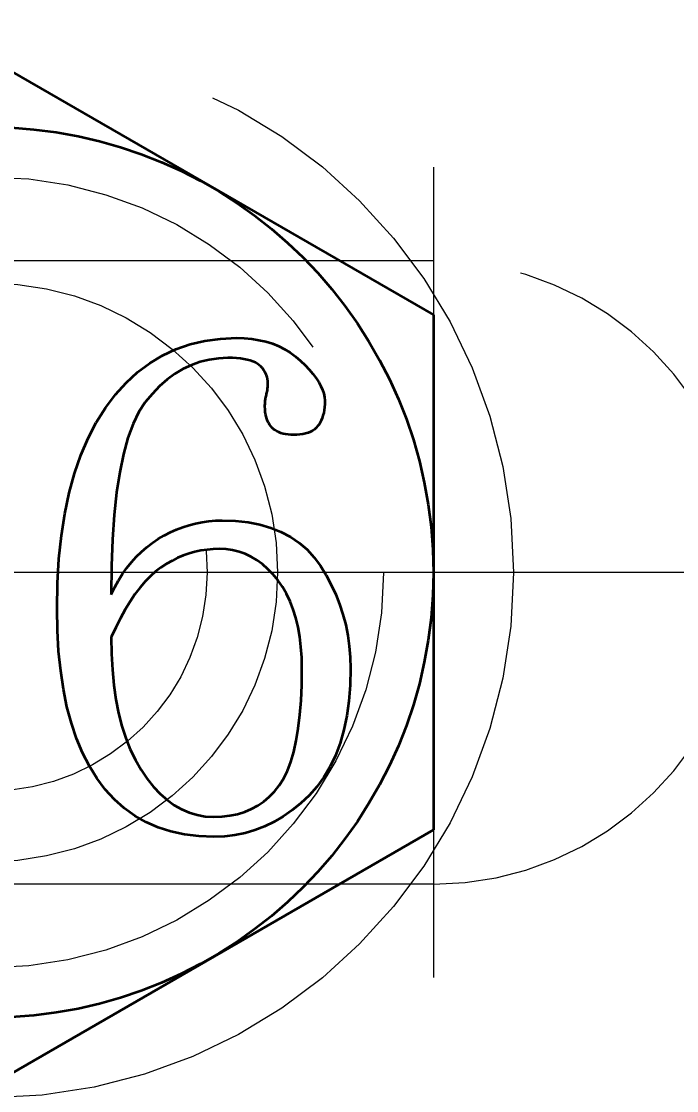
# Model space of a CAD drawing. Header units: millimetres. Extents: x 5606 to 13175, y -3239 to -2051.
# Drawn here: x 6566.35 to 6573.72, y -2464.6 to -2452.6 of the extents above; entities that cross this region are included whole.
import ezdxf

# ---------------------------------------------------------------- set-up
doc = ezdxf.new("R2010")
doc.units = ezdxf.units.MM
doc.linetypes.add('CENTER-HOKUTO', pattern=[23, 20, -1, 1, -1])
doc.linetypes.add('HIDDEN-HOKUTO', pattern=[3.8, 2.5, -1.3])
doc.layers.add('AM_7', color=2, linetype='CENTER-HOKUTO', lineweight=30)
doc.layers.add('AM_HID', color=1, linetype='HIDDEN-HOKUTO', lineweight=25)
doc.layers.add('word_dim', color=253, linetype='Continuous')
doc.styles.get("Standard").update_dxf_attribs({"font": 'romans.shx', "bigfont": 'bigfont.shx'})
doc.dimstyles.new('RS1-4', dxfattribs={"dimscale": 4, "dimtxt": 3.5, "dimasz": 3, "dimexe": 1, "dimexo": 0, "dimgap": 1, "dimtad": 3, "dimdsep": 46, "dimtxsty": 'Standard', "dimblk1": 'OPEN', "dimblk2": 'OPEN', "dimsah": 1, "dimcen": 0, "dimclrd": 256, "dimclre": 256, "dimclrt": 3, "dimadec": 0, "dimazin": 0, "dimtfac": 1, "dimtmove": 0, "dimatfit": 3, "dimldrblk": 'OPEN', "dimfxl": 0, "dimtolj": 1, "dimtzin": 0, "dimarcsym": 0})

# ---------------------------------------------------------------- blocks, each defined once
blk = doc.blocks.new('_Open')
at = {"color": 0, "lineweight": -2}
for p, q in [((-1, 0.1667), (0, 0)), ((-1, -0.1667), (0, 0)), ((0, 0), (-1, 0))]:
    blk.add_line(p, q, dxfattribs=at)
blk = doc.blocks.new('*D266')
at = {"layer": 'DEFPOINTS', "color": 0, "linetype": 'Continuous', "ltscale": 2}
for p in [(6610.313, -2218.944), (6610.313, -2336.642), (6330.982, -2565.284)]:
    blk.add_point(p, dxfattribs=at)
at = {"layer": 'word_dim', "linetype": 'Continuous', "lineweight": -2, "ltscale": 2}
for p, q in [((6330.982, -2565.284), (6330.982, -2214.944)), ((6610.313, -2336.642), (6610.313, -2214.944)), ((6342.982, -2218.944), (6598.313, -2218.944))]:
    blk.add_line(p, q, dxfattribs=at)
at = {"layer": 'word_dim', "linetype": 'Continuous', "lineweight": -2, "ltscale": 2, "xscale": 12, "yscale": 12, "zscale": 12, "rotation": 180}
blk.add_blockref('_Open', (6330.982, -2218.944), dxfattribs=at)
at = {"layer": 'word_dim', "linetype": 'Continuous', "lineweight": -2, "ltscale": 2, "xscale": 12, "yscale": 12, "zscale": 12}
blk.add_blockref('_Open', (6610.313, -2218.944), dxfattribs=at)
at = {"layer": 'word_dim', "color": 3, "linetype": 'Continuous', "ltscale": 2, "insert": (6470.648, -2207.944), "char_height": 14, "attachment_point": 5}
blk.add_mtext('\\A1;279.33', dxfattribs=at)

msp = doc.modelspace()

# ---------------------------------------------------------------- linework, layer by layer
at = {"color": 7, "lineweight": 35, "ltscale": 0.144318}
msp.add_line((6565.982, -2453.009), (6570.982, -2455.894), dxfattribs=at)
at = {"color": 7, "lineweight": 35, "ltscale": 0.072244}
msp.add_line((6570.982, -2455.894), (6570.982, -2458.784), dxfattribs=at)
at = {"color": 7, "lineweight": 35, "ltscale": 0.00427}
msp.add_line((6568.248, -2456.223), (6568.414, -2456.184), dxfattribs=at)
at = {"color": 7, "lineweight": 35, "ltscale": 0.004394}
msp.add_line((6568.414, -2456.184), (6568.589, -2456.16), dxfattribs=at)
at = {"color": 7, "lineweight": 35, "ltscale": 0.004548}
msp.add_line((6568.589, -2456.16), (6568.77, -2456.152), dxfattribs=at)
at = {"color": 7, "lineweight": 35, "ltscale": 0.002198}
msp.add_line((6568.77, -2456.152), (6568.858, -2456.155), dxfattribs=at)
at = {"color": 7, "lineweight": 35, "ltscale": 0.002114}
msp.add_line((6568.858, -2456.155), (6568.942, -2456.162), dxfattribs=at)
at = {"color": 7, "lineweight": 35, "ltscale": 0.002045}
for p, q in [((6568.942, -2456.162), (6569.023, -2456.175)), ((6569.077, -2461.356), (6569.139, -2461.303))]:
    msp.add_line(p, q, dxfattribs=at)
at = {"color": 7, "lineweight": 35, "ltscale": 0.001983}
msp.add_line((6569.023, -2456.175), (6569.101, -2456.193), dxfattribs=at)
at = {"color": 7, "lineweight": 35, "ltscale": 0.001934}
msp.add_line((6569.101, -2456.193), (6569.174, -2456.216), dxfattribs=at)
at = {"color": 7, "lineweight": 35, "ltscale": 0.00417}
msp.add_line((6567.938, -2456.348), (6568.089, -2456.278), dxfattribs=at)
at = {"color": 7, "lineweight": 35, "ltscale": 0.004198}
msp.add_line((6568.089, -2456.278), (6568.248, -2456.223), dxfattribs=at)
at = {"color": 7, "lineweight": 35, "ltscale": 0.001891}
msp.add_line((6569.174, -2456.216), (6569.245, -2456.244), dxfattribs=at)
at = {"color": 7, "lineweight": 35, "ltscale": 0.001865}
msp.add_line((6569.245, -2456.244), (6569.311, -2456.278), dxfattribs=at)
at = {"color": 7, "lineweight": 35, "ltscale": 0.001847}
msp.add_line((6569.311, -2456.278), (6569.375, -2456.316), dxfattribs=at)
at = {"color": 7, "lineweight": 35, "ltscale": 0.001846}
msp.add_line((6569.375, -2456.316), (6569.434, -2456.36), dxfattribs=at)
at = {"color": 7, "lineweight": 35, "ltscale": 0.004243}
msp.add_line((6567.659, -2456.536), (6567.795, -2456.434), dxfattribs=at)
at = {"color": 7, "lineweight": 35, "ltscale": 0.004182}
msp.add_line((6567.795, -2456.434), (6567.938, -2456.348), dxfattribs=at)
at = {"color": 7, "lineweight": 35, "ltscale": 0.002591}
msp.add_line((6568.362, -2456.421), (6568.265, -2456.456), dxfattribs=at)
at = {"color": 7, "lineweight": 35, "ltscale": 0.002596}
msp.add_line((6568.463, -2456.396), (6568.362, -2456.421), dxfattribs=at)
at = {"color": 7, "lineweight": 35, "ltscale": 0.002627}
msp.add_line((6568.567, -2456.381), (6568.463, -2456.396), dxfattribs=at)
at = {"color": 7, "lineweight": 35, "ltscale": 0.002682}
msp.add_line((6568.674, -2456.376), (6568.567, -2456.381), dxfattribs=at)
at = {"color": 7, "lineweight": 35, "ltscale": 0.001239}
msp.add_line((6568.724, -2456.377), (6568.674, -2456.376), dxfattribs=at)
at = {"color": 7, "lineweight": 35, "ltscale": 0.001161}
msp.add_line((6568.77, -2456.379), (6568.724, -2456.377), dxfattribs=at)
at = {"color": 7, "lineweight": 35, "ltscale": 0.001085}
msp.add_line((6568.814, -2456.383), (6568.77, -2456.379), dxfattribs=at)
at = {"color": 7, "lineweight": 35, "ltscale": 0.001011}
msp.add_line((6568.854, -2456.389), (6568.814, -2456.383), dxfattribs=at)
at = {"color": 7, "lineweight": 35, "ltscale": 0.000935767}
msp.add_line((6568.89, -2456.396), (6568.854, -2456.389), dxfattribs=at)
at = {"color": 7, "lineweight": 35, "ltscale": 0.000867909}
msp.add_line((6568.924, -2456.405), (6568.89, -2456.396), dxfattribs=at)
at = {"color": 7, "lineweight": 35, "ltscale": 0.00080319}
msp.add_line((6568.954, -2456.415), (6568.924, -2456.405), dxfattribs=at)
at = {"color": 7, "lineweight": 35, "ltscale": 0.000743358}
msp.add_line((6568.982, -2456.427), (6568.954, -2456.415), dxfattribs=at)
at = {"color": 7, "lineweight": 35, "ltscale": 0.000688535}
msp.add_line((6569.005, -2456.441), (6568.982, -2456.427), dxfattribs=at)
at = {"color": 7, "lineweight": 35, "ltscale": 0.000645063}
msp.add_line((6569.026, -2456.456), (6569.005, -2456.441), dxfattribs=at)
at = {"color": 7, "lineweight": 35, "ltscale": 0.001857}
msp.add_line((6569.434, -2456.36), (6569.49, -2456.408), dxfattribs=at)
at = {"color": 7, "lineweight": 35, "ltscale": 0.00181}
msp.add_line((6569.49, -2456.408), (6569.542, -2456.459), dxfattribs=at)
at = {"color": 7, "lineweight": 35, "ltscale": 0.004344}
msp.add_line((6567.531, -2456.654), (6567.659, -2456.536), dxfattribs=at)
at = {"color": 7, "lineweight": 35, "ltscale": 0.00273}
msp.add_line((6568.079, -2456.555), (6567.991, -2456.619), dxfattribs=at)
at = {"color": 7, "lineweight": 35, "ltscale": 0.002655}
msp.add_line((6568.17, -2456.5), (6568.079, -2456.555), dxfattribs=at)
at = {"color": 7, "lineweight": 35, "ltscale": 0.002612}
msp.add_line((6568.265, -2456.456), (6568.17, -2456.5), dxfattribs=at)
at = {"color": 7, "lineweight": 35, "ltscale": 0.000614106}
msp.add_line((6569.045, -2456.473), (6569.026, -2456.456), dxfattribs=at)
at = {"color": 7, "lineweight": 35, "ltscale": 0.000597502}
msp.add_line((6569.061, -2456.49), (6569.045, -2456.473), dxfattribs=at)
at = {"color": 7, "lineweight": 35, "ltscale": 0.000584231}
msp.add_line((6569.075, -2456.509), (6569.061, -2456.49), dxfattribs=at)
at = {"color": 7, "lineweight": 35, "ltscale": 0.000575208}
msp.add_line((6569.088, -2456.528), (6569.075, -2456.509), dxfattribs=at)
at = {"color": 7, "lineweight": 35, "ltscale": 0.000573302}
msp.add_line((6569.098, -2456.548), (6569.088, -2456.528), dxfattribs=at)
at = {"color": 7, "lineweight": 35, "ltscale": 0.000574218}
msp.add_line((6569.107, -2456.569), (6569.098, -2456.548), dxfattribs=at)
at = {"color": 7, "lineweight": 35, "ltscale": 0.000580083}
msp.add_line((6569.114, -2456.592), (6569.107, -2456.569), dxfattribs=at)
at = {"color": 7, "lineweight": 35, "ltscale": 0.001687}
msp.add_line((6569.542, -2456.459), (6569.588, -2456.508), dxfattribs=at)
at = {"color": 7, "lineweight": 35, "ltscale": 0.001575}
msp.add_line((6569.588, -2456.508), (6569.629, -2456.556), dxfattribs=at)
at = {"color": 7, "lineweight": 35, "ltscale": 0.001465}
msp.add_line((6569.629, -2456.556), (6569.664, -2456.603), dxfattribs=at)
at = {"color": 7, "lineweight": 35, "ltscale": 0.00449}
msp.add_line((6567.411, -2456.787), (6567.531, -2456.654), dxfattribs=at)
at = {"color": 7, "lineweight": 35, "ltscale": 0.002932}
msp.add_line((6567.906, -2456.694), (6567.825, -2456.778), dxfattribs=at)
at = {"color": 7, "lineweight": 35, "ltscale": 0.002819}
msp.add_line((6567.991, -2456.619), (6567.906, -2456.694), dxfattribs=at)
at = {"color": 7, "lineweight": 35, "ltscale": 0.000592544}
msp.add_line((6569.119, -2456.615), (6569.114, -2456.592), dxfattribs=at)
at = {"color": 7, "lineweight": 35, "ltscale": 0.000608671}
msp.add_line((6569.121, -2456.639), (6569.119, -2456.615), dxfattribs=at)
at = {"color": 7, "lineweight": 35, "ltscale": 0.000628374}
msp.add_line((6569.122, -2456.664), (6569.121, -2456.639), dxfattribs=at)
at = {"color": 7, "lineweight": 35, "ltscale": 0.000319434}
msp.add_line((6569.121, -2456.703), (6569.122, -2456.69), dxfattribs=at)
at = {"color": 7, "lineweight": 35, "ltscale": 0.00031973}
msp.add_line((6569.122, -2456.677), (6569.122, -2456.664), dxfattribs=at)
at = {"color": 7, "lineweight": 35, "ltscale": 0.000320667}
msp.add_line((6569.122, -2456.69), (6569.122, -2456.677), dxfattribs=at)
at = {"color": 7, "lineweight": 35, "ltscale": 0.001361}
msp.add_line((6569.664, -2456.603), (6569.694, -2456.648), dxfattribs=at)
at = {"color": 7, "lineweight": 35, "ltscale": 0.001262}
msp.add_line((6569.694, -2456.648), (6569.719, -2456.692), dxfattribs=at)
at = {"color": 7, "lineweight": 35, "ltscale": 0.001173}
msp.add_line((6569.719, -2456.692), (6569.738, -2456.735), dxfattribs=at)
at = {"color": 7, "lineweight": 35, "ltscale": 0.004667}
msp.add_line((6567.298, -2456.936), (6567.411, -2456.787), dxfattribs=at)
at = {"color": 7, "lineweight": 35, "ltscale": 0.003064}
msp.add_line((6567.825, -2456.778), (6567.746, -2456.872), dxfattribs=at)
at = {"color": 7, "lineweight": 35, "ltscale": 0.000326542}
msp.add_line((6569.101, -2456.818), (6569.103, -2456.805), dxfattribs=at)
at = {"color": 7, "lineweight": 35, "ltscale": 0.000330186}
msp.add_line((6569.103, -2456.805), (6569.106, -2456.792), dxfattribs=at)
at = {"color": 7, "lineweight": 35, "ltscale": 0.000328631}
msp.add_line((6569.106, -2456.792), (6569.109, -2456.779), dxfattribs=at)
at = {"color": 7, "lineweight": 35, "ltscale": 0.000327393}
msp.add_line((6569.109, -2456.779), (6569.112, -2456.767), dxfattribs=at)
at = {"color": 7, "lineweight": 35, "ltscale": 0.000324888}
msp.add_line((6569.112, -2456.767), (6569.114, -2456.754), dxfattribs=at)
at = {"color": 7, "lineweight": 35, "ltscale": 0.000323854}
msp.add_line((6569.114, -2456.754), (6569.117, -2456.741), dxfattribs=at)
at = {"color": 7, "lineweight": 35, "ltscale": 0.00032327}
msp.add_line((6569.117, -2456.741), (6569.118, -2456.728), dxfattribs=at)
at = {"color": 7, "lineweight": 35, "ltscale": 0.000321004}
msp.add_line((6569.118, -2456.728), (6569.12, -2456.715), dxfattribs=at)
at = {"color": 7, "lineweight": 35, "ltscale": 0.000323404}
msp.add_line((6569.12, -2456.715), (6569.121, -2456.703), dxfattribs=at)
at = {"color": 7, "lineweight": 35, "ltscale": 0.001094}
msp.add_line((6569.738, -2456.735), (6569.751, -2456.777), dxfattribs=at)
at = {"color": 7, "lineweight": 35, "ltscale": 0.001029}
msp.add_line((6569.751, -2456.777), (6569.76, -2456.817), dxfattribs=at)
at = {"color": 7, "lineweight": 35, "ltscale": 0.003319}
msp.add_line((6567.746, -2456.872), (6567.673, -2456.983), dxfattribs=at)
at = {"color": 7, "lineweight": 35, "ltscale": 0.000319142}
msp.add_line((6569.09, -2456.907), (6569.091, -2456.895), dxfattribs=at)
at = {"color": 7, "lineweight": 35, "ltscale": 0.000320435}
msp.add_line((6569.09, -2456.92), (6569.09, -2456.907), dxfattribs=at)
at = {"color": 7, "lineweight": 35, "ltscale": 0.000779939}
msp.add_line((6569.091, -2456.951), (6569.09, -2456.92), dxfattribs=at)
at = {"color": 7, "lineweight": 35, "ltscale": 0.000322668}
msp.add_line((6569.091, -2456.895), (6569.092, -2456.882), dxfattribs=at)
at = {"color": 7, "lineweight": 35, "ltscale": 0.000320089}
msp.add_line((6569.092, -2456.882), (6569.093, -2456.869), dxfattribs=at)
at = {"color": 7, "lineweight": 35, "ltscale": 0.00032252}
msp.add_line((6569.093, -2456.869), (6569.094, -2456.856), dxfattribs=at)
at = {"color": 7, "lineweight": 35, "ltscale": 0.000322514}
msp.add_line((6569.094, -2456.856), (6569.096, -2456.843), dxfattribs=at)
at = {"color": 7, "lineweight": 35, "ltscale": 0.000324357}
msp.add_line((6569.096, -2456.843), (6569.098, -2456.831), dxfattribs=at)
at = {"color": 7, "lineweight": 35, "ltscale": 0.000325638}
msp.add_line((6569.098, -2456.831), (6569.101, -2456.818), dxfattribs=at)
at = {"color": 7, "lineweight": 35, "ltscale": 0.00084717}
msp.add_line((6569.759, -2456.929), (6569.755, -2456.963), dxfattribs=at)
at = {"color": 7, "lineweight": 35, "ltscale": 0.000888634}
msp.add_line((6569.762, -2456.894), (6569.759, -2456.929), dxfattribs=at)
at = {"color": 7, "lineweight": 35, "ltscale": 0.000977345}
msp.add_line((6569.76, -2456.817), (6569.762, -2456.856), dxfattribs=at)
at = {"color": 7, "lineweight": 35, "ltscale": 0.000937069}
msp.add_line((6569.762, -2456.856), (6569.762, -2456.894), dxfattribs=at)
at = {"color": 7, "lineweight": 35, "ltscale": 0.004842}
msp.add_line((6567.195, -2457.1), (6567.298, -2456.936), dxfattribs=at)
at = {"color": 7, "lineweight": 35, "ltscale": 0.003734}
msp.add_line((6567.673, -2456.983), (6567.608, -2457.117), dxfattribs=at)
at = {"color": 7, "lineweight": 35, "ltscale": 0.000742564}
msp.add_line((6569.094, -2456.981), (6569.091, -2456.951), dxfattribs=at)
at = {"color": 7, "lineweight": 35, "ltscale": 0.000707154}
msp.add_line((6569.098, -2457.009), (6569.094, -2456.981), dxfattribs=at)
at = {"color": 7, "lineweight": 35, "ltscale": 0.000673962}
msp.add_line((6569.103, -2457.035), (6569.098, -2457.009), dxfattribs=at)
at = {"color": 7, "lineweight": 35, "ltscale": 0.000645875}
msp.add_line((6569.11, -2457.06), (6569.103, -2457.035), dxfattribs=at)
at = {"color": 7, "lineweight": 35, "ltscale": 0.000698454}
msp.add_line((6569.734, -2457.052), (6569.723, -2457.078), dxfattribs=at)
at = {"color": 7, "lineweight": 35, "ltscale": 0.00072967}
msp.add_line((6569.742, -2457.024), (6569.734, -2457.052), dxfattribs=at)
at = {"color": 7, "lineweight": 35, "ltscale": 0.000766811}
msp.add_line((6569.75, -2456.994), (6569.742, -2457.024), dxfattribs=at)
at = {"color": 7, "lineweight": 35, "ltscale": 0.000803526}
msp.add_line((6569.755, -2456.963), (6569.75, -2456.994), dxfattribs=at)
at = {"color": 7, "lineweight": 35, "ltscale": 0.005001}
msp.add_line((6567.103, -2457.277), (6567.195, -2457.1), dxfattribs=at)
at = {"color": 7, "lineweight": 35, "ltscale": 0.004195}
msp.add_line((6567.608, -2457.117), (6567.551, -2457.275), dxfattribs=at)
at = {"color": 7, "lineweight": 35, "ltscale": 0.000621158}
msp.add_line((6569.119, -2457.083), (6569.11, -2457.06), dxfattribs=at)
at = {"color": 7, "lineweight": 35, "ltscale": 0.000598592}
msp.add_line((6569.13, -2457.105), (6569.119, -2457.083), dxfattribs=at)
at = {"color": 7, "lineweight": 35, "ltscale": 0.000581728}
msp.add_line((6569.141, -2457.125), (6569.13, -2457.105), dxfattribs=at)
at = {"color": 7, "lineweight": 35, "ltscale": 0.000573739}
msp.add_line((6569.155, -2457.143), (6569.141, -2457.125), dxfattribs=at)
at = {"color": 7, "lineweight": 35, "ltscale": 0.000565047}
msp.add_line((6569.17, -2457.16), (6569.155, -2457.143), dxfattribs=at)
at = {"color": 7, "lineweight": 35, "ltscale": 0.000567202}
msp.add_line((6569.187, -2457.175), (6569.17, -2457.16), dxfattribs=at)
at = {"color": 7, "lineweight": 35, "ltscale": 0.000631251}
msp.add_line((6569.665, -2457.162), (6569.646, -2457.179), dxfattribs=at)
at = {"color": 7, "lineweight": 35, "ltscale": 0.000627699}
msp.add_line((6569.682, -2457.144), (6569.665, -2457.162), dxfattribs=at)
at = {"color": 7, "lineweight": 35, "ltscale": 0.000631113}
msp.add_line((6569.698, -2457.124), (6569.682, -2457.144), dxfattribs=at)
at = {"color": 7, "lineweight": 35, "ltscale": 0.000648616}
msp.add_line((6569.711, -2457.102), (6569.698, -2457.124), dxfattribs=at)
at = {"color": 7, "lineweight": 35, "ltscale": 0.000669428}
msp.add_line((6569.723, -2457.078), (6569.711, -2457.102), dxfattribs=at)
at = {"color": 7, "lineweight": 35, "ltscale": 0.005198}
msp.add_line((6567.021, -2457.469), (6567.103, -2457.277), dxfattribs=at)
at = {"color": 7, "lineweight": 35, "ltscale": 0.004693}
for p, q in [((6567.551, -2457.275), (6567.501, -2457.456)), ((6567.362, -2459.512), (6567.366, -2459.7))]:
    msp.add_line(p, q, dxfattribs=at)
at = {"color": 7, "lineweight": 35, "ltscale": 0.000572831}
msp.add_line((6569.206, -2457.189), (6569.187, -2457.175), dxfattribs=at)
at = {"color": 7, "lineweight": 35, "ltscale": 0.000583822}
msp.add_line((6569.226, -2457.201), (6569.206, -2457.189), dxfattribs=at)
at = {"color": 7, "lineweight": 35, "ltscale": 0.000599218}
msp.add_line((6569.247, -2457.211), (6569.226, -2457.201), dxfattribs=at)
at = {"color": 7, "lineweight": 35, "ltscale": 0.00062007}
msp.add_line((6569.27, -2457.22), (6569.247, -2457.211), dxfattribs=at)
at = {"color": 7, "lineweight": 35, "ltscale": 0.000645142}
msp.add_line((6569.295, -2457.227), (6569.27, -2457.22), dxfattribs=at)
at = {"color": 7, "lineweight": 35, "ltscale": 0.000676947}
msp.add_line((6569.322, -2457.233), (6569.295, -2457.227), dxfattribs=at)
at = {"color": 7, "lineweight": 35, "ltscale": 0.000702834}
msp.add_line((6569.349, -2457.237), (6569.322, -2457.233), dxfattribs=at)
at = {"color": 7, "lineweight": 35, "ltscale": 0.000744022}
msp.add_line((6569.379, -2457.239), (6569.349, -2457.237), dxfattribs=at)
at = {"color": 7, "lineweight": 35, "ltscale": 0.000778471}
msp.add_line((6569.41, -2457.24), (6569.379, -2457.239), dxfattribs=at)
at = {"color": 7, "lineweight": 35, "ltscale": 0.000934157}
msp.add_line((6569.448, -2457.239), (6569.41, -2457.24), dxfattribs=at)
at = {"color": 7, "lineweight": 35, "ltscale": 0.000878786}
msp.add_line((6569.483, -2457.236), (6569.448, -2457.239), dxfattribs=at)
at = {"color": 7, "lineweight": 35, "ltscale": 0.000829616}
msp.add_line((6569.515, -2457.232), (6569.483, -2457.236), dxfattribs=at)
at = {"color": 7, "lineweight": 35, "ltscale": 0.000781349}
msp.add_line((6569.546, -2457.225), (6569.515, -2457.232), dxfattribs=at)
at = {"color": 7, "lineweight": 35, "ltscale": 0.000740198}
msp.add_line((6569.574, -2457.216), (6569.546, -2457.225), dxfattribs=at)
at = {"color": 7, "lineweight": 35, "ltscale": 0.000704124}
msp.add_line((6569.6, -2457.206), (6569.574, -2457.216), dxfattribs=at)
at = {"color": 7, "lineweight": 35, "ltscale": 0.000672296}
msp.add_line((6569.624, -2457.193), (6569.6, -2457.206), dxfattribs=at)
at = {"color": 7, "lineweight": 35, "ltscale": 0.000649193}
msp.add_line((6569.646, -2457.179), (6569.624, -2457.193), dxfattribs=at)
at = {"color": 7, "lineweight": 35, "ltscale": 0.005419}
msp.add_line((6566.95, -2457.673), (6567.021, -2457.469), dxfattribs=at)
at = {"color": 7, "lineweight": 35, "ltscale": 0.005215}
msp.add_line((6567.501, -2457.456), (6567.458, -2457.66), dxfattribs=at)
at = {"color": 7, "lineweight": 35, "ltscale": 0.005669}
msp.add_line((6566.89, -2457.892), (6566.95, -2457.673), dxfattribs=at)
at = {"color": 7, "lineweight": 35, "ltscale": 0.005757}
msp.add_line((6567.458, -2457.66), (6567.424, -2457.888), dxfattribs=at)
at = {"color": 7, "lineweight": 35, "ltscale": 0.00594}
msp.add_line((6566.841, -2458.125), (6566.89, -2457.892), dxfattribs=at)
at = {"color": 7, "lineweight": 35, "ltscale": 0.006312}
msp.add_line((6567.424, -2457.888), (6567.397, -2458.139), dxfattribs=at)
at = {"color": 7, "lineweight": 35, "ltscale": 0.00623}
msp.add_line((6566.803, -2458.371), (6566.841, -2458.125), dxfattribs=at)
at = {"color": 7, "lineweight": 35, "ltscale": 0.006877}
msp.add_line((6567.397, -2458.139), (6567.378, -2458.413), dxfattribs=at)
at = {"color": 7, "lineweight": 35, "ltscale": 0.001878}
msp.add_line((6568.167, -2458.275), (6568.238, -2458.252), dxfattribs=at)
at = {"color": 7, "lineweight": 35, "ltscale": 0.001872}
msp.add_line((6568.238, -2458.252), (6568.311, -2458.234), dxfattribs=at)
at = {"color": 7, "lineweight": 35, "ltscale": 0.00187}
msp.add_line((6568.311, -2458.234), (6568.384, -2458.219), dxfattribs=at)
at = {"color": 7, "lineweight": 35, "ltscale": 0.001877}
msp.add_line((6568.384, -2458.219), (6568.459, -2458.209), dxfattribs=at)
at = {"color": 7, "lineweight": 35, "ltscale": 0.001892}
msp.add_line((6568.459, -2458.209), (6568.534, -2458.202), dxfattribs=at)
at = {"color": 7, "lineweight": 35, "ltscale": 0.001908}
msp.add_line((6568.534, -2458.202), (6568.61, -2458.2), dxfattribs=at)
at = {"color": 7, "lineweight": 35, "ltscale": 0.003735}
msp.add_line((6568.61, -2458.2), (6568.76, -2458.205), dxfattribs=at)
at = {"color": 7, "lineweight": 35, "ltscale": 0.003537}
msp.add_line((6568.76, -2458.205), (6568.9, -2458.221), dxfattribs=at)
at = {"color": 7, "lineweight": 35, "ltscale": 0.003363}
msp.add_line((6568.9, -2458.221), (6569.032, -2458.246), dxfattribs=at)
at = {"color": 7, "lineweight": 35, "ltscale": 0.00321}
msp.add_line((6569.032, -2458.246), (6569.156, -2458.282), dxfattribs=at)
at = {"color": 7, "lineweight": 35, "ltscale": 0.006534}
msp.add_line((6566.776, -2458.631), (6566.803, -2458.371), dxfattribs=at)
at = {"color": 7, "lineweight": 35, "ltscale": 0.00196}
msp.add_line((6567.89, -2458.408), (6567.958, -2458.369), dxfattribs=at)
at = {"color": 7, "lineweight": 35, "ltscale": 0.001929}
msp.add_line((6567.958, -2458.369), (6568.027, -2458.333), dxfattribs=at)
at = {"color": 7, "lineweight": 35, "ltscale": 0.001907}
msp.add_line((6568.027, -2458.333), (6568.096, -2458.302), dxfattribs=at)
at = {"color": 7, "lineweight": 35, "ltscale": 0.001889}
msp.add_line((6568.096, -2458.302), (6568.167, -2458.275), dxfattribs=at)
at = {"color": 7, "lineweight": 35, "ltscale": 0.003092}
msp.add_line((6569.156, -2458.282), (6569.27, -2458.328), dxfattribs=at)
at = {"color": 7, "lineweight": 35, "ltscale": 0.003002}
msp.add_line((6569.27, -2458.328), (6569.376, -2458.385), dxfattribs=at)
at = {"color": 7, "lineweight": 35, "ltscale": 0.00745}
msp.add_line((6567.378, -2458.413), (6567.366, -2458.711), dxfattribs=at)
at = {"color": 7, "lineweight": 35, "ltscale": 0.001974}
msp.add_line((6567.762, -2458.5), (6567.825, -2458.452), dxfattribs=at)
at = {"color": 7, "lineweight": 35, "ltscale": 0.001975}
msp.add_line((6567.825, -2458.452), (6567.89, -2458.408), dxfattribs=at)
at = {"color": 7, "lineweight": 35, "ltscale": 0.002949}
msp.add_line((6569.376, -2458.385), (6569.474, -2458.451), dxfattribs=at)
at = {"color": 7, "lineweight": 35, "ltscale": 0.002934}
msp.add_line((6569.474, -2458.451), (6569.563, -2458.528), dxfattribs=at)
at = {"color": 7, "lineweight": 35, "ltscale": 0.002027}
for p, q in [((6567.59, -2458.668), (6567.645, -2458.608)), ((6569.01, -2461.402), (6569.077, -2461.356))]:
    msp.add_line(p, q, dxfattribs=at)
at = {"color": 7, "lineweight": 35, "ltscale": 0.002004}
msp.add_line((6567.645, -2458.608), (6567.702, -2458.552), dxfattribs=at)
at = {"color": 7, "lineweight": 35, "ltscale": 0.001984}
msp.add_line((6567.702, -2458.552), (6567.762, -2458.5), dxfattribs=at)
at = {"color": 7, "lineweight": 35, "ltscale": 0.001742}
msp.add_line((6568.173, -2458.595), (6568.109, -2458.622), dxfattribs=at)
at = {"color": 7, "lineweight": 35, "ltscale": 0.001727}
msp.add_line((6568.238, -2458.572), (6568.173, -2458.595), dxfattribs=at)
at = {"color": 7, "lineweight": 35, "ltscale": 0.001716}
msp.add_line((6568.304, -2458.553), (6568.238, -2458.572), dxfattribs=at)
at = {"color": 7, "lineweight": 35, "ltscale": 0.001714}
msp.add_line((6568.371, -2458.539), (6568.304, -2458.553), dxfattribs=at)
at = {"color": 7, "lineweight": 35, "ltscale": 0.001723}
msp.add_line((6568.44, -2458.529), (6568.371, -2458.539), dxfattribs=at)
at = {"color": 7, "lineweight": 35, "ltscale": 0.001728}
msp.add_line((6568.508, -2458.522), (6568.44, -2458.529), dxfattribs=at)
at = {"color": 7, "lineweight": 35, "ltscale": 0.001749}
msp.add_line((6568.578, -2458.52), (6568.508, -2458.522), dxfattribs=at)
at = {"color": 7, "lineweight": 35, "ltscale": 0.001894}
msp.add_line((6568.654, -2458.524), (6568.578, -2458.52), dxfattribs=at)
at = {"color": 7, "lineweight": 35, "ltscale": 0.001853}
msp.add_line((6568.727, -2458.534), (6568.654, -2458.524), dxfattribs=at)
at = {"color": 7, "lineweight": 35, "ltscale": 0.001836}
msp.add_line((6568.799, -2458.552), (6568.727, -2458.534), dxfattribs=at)
at = {"color": 7, "lineweight": 35, "ltscale": 0.001828}
msp.add_line((6568.868, -2458.577), (6568.799, -2458.552), dxfattribs=at)
at = {"color": 7, "lineweight": 35, "ltscale": 0.00185}
msp.add_line((6568.934, -2458.608), (6568.868, -2458.577), dxfattribs=at)
at = {"color": 7, "lineweight": 35, "ltscale": 0.001879}
msp.add_line((6568.999, -2458.647), (6568.934, -2458.608), dxfattribs=at)
at = {"color": 7, "lineweight": 35, "ltscale": 0.002959}
msp.add_line((6569.563, -2458.528), (6569.643, -2458.615), dxfattribs=at)
at = {"color": 7, "lineweight": 35, "ltscale": 0.003019}
msp.add_line((6569.643, -2458.615), (6569.714, -2458.712), dxfattribs=at)
at = {"color": 7, "lineweight": 35, "ltscale": 0.006856}
msp.add_line((6566.76, -2458.905), (6566.776, -2458.631), dxfattribs=at)
at = {"color": 7, "lineweight": 35, "ltscale": 0.008029}
msp.add_line((6567.366, -2458.711), (6567.362, -2459.032), dxfattribs=at)
at = {"color": 7, "lineweight": 35, "ltscale": 0.002098}
msp.add_line((6567.491, -2458.801), (6567.539, -2458.733), dxfattribs=at)
at = {"color": 7, "lineweight": 35, "ltscale": 0.002064}
msp.add_line((6567.539, -2458.733), (6567.59, -2458.668), dxfattribs=at)
at = {"color": 7, "lineweight": 35, "ltscale": 0.001885}
msp.add_line((6567.922, -2458.728), (6567.862, -2458.773), dxfattribs=at)
at = {"color": 7, "lineweight": 35, "ltscale": 0.001823}
msp.add_line((6567.984, -2458.689), (6567.922, -2458.728), dxfattribs=at)
at = {"color": 7, "lineweight": 35, "ltscale": 0.00179}
msp.add_line((6568.046, -2458.653), (6567.984, -2458.689), dxfattribs=at)
at = {"color": 7, "lineweight": 35, "ltscale": 0.00176}
msp.add_line((6568.109, -2458.622), (6568.046, -2458.653), dxfattribs=at)
at = {"color": 7, "lineweight": 35, "ltscale": 0.001932}
msp.add_line((6569.061, -2458.693), (6568.999, -2458.647), dxfattribs=at)
at = {"color": 7, "lineweight": 35, "ltscale": 0.001997}
msp.add_line((6569.121, -2458.746), (6569.061, -2458.693), dxfattribs=at)
at = {"color": 7, "lineweight": 35, "ltscale": 0.003043}
msp.add_line((6569.714, -2458.712), (6569.778, -2458.816), dxfattribs=at)
at = {"color": 7, "lineweight": 35, "ltscale": 0.002149}
msp.add_line((6567.445, -2458.874), (6567.491, -2458.801), dxfattribs=at)
at = {"color": 7, "lineweight": 35, "ltscale": 0.002093}
msp.add_line((6567.803, -2458.826), (6567.744, -2458.886), dxfattribs=at)
at = {"color": 7, "lineweight": 35, "ltscale": 0.001985}
msp.add_line((6567.862, -2458.773), (6567.803, -2458.826), dxfattribs=at)
at = {"color": 7, "lineweight": 35, "ltscale": 0.002078}
msp.add_line((6569.179, -2458.805), (6569.121, -2458.746), dxfattribs=at)
at = {"color": 7, "lineweight": 35, "ltscale": 0.002174}
msp.add_line((6569.234, -2458.872), (6569.179, -2458.805), dxfattribs=at)
at = {"color": 7, "lineweight": 35, "ltscale": 0.003016}
msp.add_line((6569.778, -2458.816), (6569.835, -2458.922), dxfattribs=at)
at = {"color": 7, "lineweight": 35, "ltscale": 0.072243}
msp.add_line((6570.982, -2458.784), (6570.982, -2461.673), dxfattribs=at)
at = {"color": 7, "lineweight": 35, "ltscale": 0.007189}
msp.add_line((6566.754, -2459.192), (6566.76, -2458.905), dxfattribs=at)
at = {"color": 7, "lineweight": 35, "ltscale": 0.002259}
msp.add_line((6567.362, -2459.032), (6567.402, -2458.951), dxfattribs=at)
at = {"color": 7, "lineweight": 35, "ltscale": 0.0022}
msp.add_line((6567.402, -2458.951), (6567.445, -2458.874), dxfattribs=at)
at = {"color": 7, "lineweight": 35, "ltscale": 0.002343}
msp.add_line((6567.687, -2458.953), (6567.63, -2459.028), dxfattribs=at)
at = {"color": 7, "lineweight": 35, "ltscale": 0.002212}
msp.add_line((6567.744, -2458.886), (6567.687, -2458.953), dxfattribs=at)
at = {"color": 7, "lineweight": 35, "ltscale": 0.002241}
msp.add_line((6569.286, -2458.945), (6569.234, -2458.872), dxfattribs=at)
at = {"color": 7, "lineweight": 35, "ltscale": 0.00229}
msp.add_line((6569.332, -2459.025), (6569.286, -2458.945), dxfattribs=at)
at = {"color": 7, "lineweight": 35, "ltscale": 0.002998}
msp.add_line((6569.835, -2458.922), (6569.886, -2459.031), dxfattribs=at)
at = {"color": 7, "lineweight": 35, "ltscale": 0.002477}
msp.add_line((6567.63, -2459.028), (6567.575, -2459.11), dxfattribs=at)
at = {"color": 7, "lineweight": 35, "ltscale": 0.002353}
msp.add_line((6569.373, -2459.109), (6569.332, -2459.025), dxfattribs=at)
at = {"color": 7, "lineweight": 35, "ltscale": 0.00299}
msp.add_line((6569.886, -2459.031), (6569.929, -2459.142), dxfattribs=at)
at = {"color": 7, "lineweight": 35, "ltscale": 0.006094}
msp.add_line((6566.759, -2459.436), (6566.754, -2459.192), dxfattribs=at)
at = {"color": 7, "lineweight": 35, "ltscale": 0.002767}
msp.add_line((6567.52, -2459.2), (6567.467, -2459.297), dxfattribs=at)
at = {"color": 7, "lineweight": 35, "ltscale": 0.002619}
msp.add_line((6567.575, -2459.11), (6567.52, -2459.2), dxfattribs=at)
at = {"color": 7, "lineweight": 35, "ltscale": 0.00243}
msp.add_line((6569.408, -2459.2), (6569.373, -2459.109), dxfattribs=at)
at = {"color": 7, "lineweight": 35, "ltscale": 0.002521}
msp.add_line((6569.438, -2459.296), (6569.408, -2459.2), dxfattribs=at)
at = {"color": 7, "lineweight": 35, "ltscale": 0.002996}
msp.add_line((6569.929, -2459.142), (6569.966, -2459.256), dxfattribs=at)
at = {"color": 7, "lineweight": 35, "ltscale": 0.002917}
msp.add_line((6567.467, -2459.297), (6567.414, -2459.401), dxfattribs=at)
at = {"color": 7, "lineweight": 35, "ltscale": 0.002625}
msp.add_line((6569.463, -2459.398), (6569.438, -2459.296), dxfattribs=at)
at = {"color": 7, "lineweight": 35, "ltscale": 0.003008}
for p, q in [((6569.966, -2459.256), (6569.997, -2459.373)), ((6568.635, -2461.748), (6568.514, -2461.752))]:
    msp.add_line(p, q, dxfattribs=at)
at = {"color": 7, "lineweight": 35, "ltscale": 0.005805}
msp.add_line((6566.772, -2459.668), (6566.759, -2459.436), dxfattribs=at)
at = {"color": 7, "lineweight": 35, "ltscale": 0.003072}
msp.add_line((6567.414, -2459.401), (6567.362, -2459.512), dxfattribs=at)
at = {"color": 7, "lineweight": 35, "ltscale": 0.002738}
msp.add_line((6569.482, -2459.506), (6569.463, -2459.398), dxfattribs=at)
at = {"color": 7, "lineweight": 35, "ltscale": 0.003034}
msp.add_line((6569.997, -2459.373), (6570.02, -2459.492), dxfattribs=at)
at = {"color": 7, "lineweight": 35, "ltscale": 0.00286}
msp.add_line((6569.495, -2459.62), (6569.482, -2459.506), dxfattribs=at)
at = {"color": 7, "lineweight": 35, "ltscale": 0.003069}
msp.add_line((6570.02, -2459.492), (6570.037, -2459.613), dxfattribs=at)
at = {"color": 7, "lineweight": 35, "ltscale": 0.005529}
msp.add_line((6566.795, -2459.888), (6566.772, -2459.668), dxfattribs=at)
at = {"color": 7, "lineweight": 35, "ltscale": 0.002992}
msp.add_line((6569.504, -2459.739), (6569.495, -2459.62), dxfattribs=at)
at = {"color": 7, "lineweight": 35, "ltscale": 0.003114}
msp.add_line((6570.037, -2459.613), (6570.047, -2459.737), dxfattribs=at)
at = {"color": 7, "lineweight": 35, "ltscale": 0.004484}
msp.add_line((6567.366, -2459.7), (6567.376, -2459.879), dxfattribs=at)
at = {"color": 7, "lineweight": 35, "ltscale": 0.003127}
for p, q in [((6569.506, -2459.864), (6569.504, -2459.739)), ((6569.492, -2461.376), (6569.395, -2461.455))]:
    msp.add_line(p, q, dxfattribs=at)
at = {"color": 7, "lineweight": 35, "ltscale": 0.003169}
msp.add_line((6570.047, -2459.737), (6570.05, -2459.864), dxfattribs=at)
at = {"color": 7, "lineweight": 35, "ltscale": 0.005262}
msp.add_line((6566.826, -2460.096), (6566.795, -2459.888), dxfattribs=at)
at = {"color": 7, "lineweight": 35, "ltscale": 0.00428}
msp.add_line((6567.376, -2459.879), (6567.393, -2460.049), dxfattribs=at)
at = {"color": 7, "lineweight": 35, "ltscale": 0.00465}
msp.add_line((6569.504, -2460.05), (6569.506, -2459.864), dxfattribs=at)
at = {"color": 7, "lineweight": 35, "ltscale": 0.004678}
msp.add_line((6570.05, -2459.864), (6570.046, -2460.051), dxfattribs=at)
at = {"color": 7, "lineweight": 35, "ltscale": 0.004087}
msp.add_line((6567.393, -2460.049), (6567.416, -2460.211), dxfattribs=at)
at = {"color": 7, "lineweight": 35, "ltscale": 0.004347}
msp.add_line((6569.496, -2460.224), (6569.504, -2460.05), dxfattribs=at)
at = {"color": 7, "lineweight": 35, "ltscale": 0.004442}
msp.add_line((6570.046, -2460.051), (6570.032, -2460.228), dxfattribs=at)
at = {"color": 7, "lineweight": 35, "ltscale": 0.005009}
msp.add_line((6566.866, -2460.292), (6566.826, -2460.096), dxfattribs=at)
at = {"color": 7, "lineweight": 35, "ltscale": 0.004775}
msp.add_line((6566.916, -2460.477), (6566.866, -2460.292), dxfattribs=at)
at = {"color": 7, "lineweight": 35, "ltscale": 0.003902}
msp.add_line((6567.416, -2460.211), (6567.446, -2460.364), dxfattribs=at)
at = {"color": 7, "lineweight": 35, "ltscale": 0.004053}
msp.add_line((6569.483, -2460.385), (6569.496, -2460.224), dxfattribs=at)
at = {"color": 7, "lineweight": 35, "ltscale": 0.004219}
msp.add_line((6570.032, -2460.228), (6570.009, -2460.396), dxfattribs=at)
at = {"color": 7, "lineweight": 35, "ltscale": 0.003728}
msp.add_line((6567.446, -2460.364), (6567.483, -2460.509), dxfattribs=at)
at = {"color": 7, "lineweight": 35, "ltscale": 0.003762}
msp.add_line((6569.465, -2460.535), (6569.483, -2460.385), dxfattribs=at)
at = {"color": 7, "lineweight": 35, "ltscale": 0.004015}
msp.add_line((6570.009, -2460.396), (6569.976, -2460.553), dxfattribs=at)
at = {"color": 7, "lineweight": 35, "ltscale": 0.004554}
msp.add_line((6566.974, -2460.649), (6566.916, -2460.477), dxfattribs=at)
at = {"color": 7, "lineweight": 35, "ltscale": 0.003567}
msp.add_line((6567.483, -2460.509), (6567.527, -2460.645), dxfattribs=at)
at = {"color": 7, "lineweight": 35, "ltscale": 0.003481}
msp.add_line((6569.442, -2460.672), (6569.465, -2460.535), dxfattribs=at)
at = {"color": 7, "lineweight": 35, "ltscale": 0.004357}
msp.add_line((6567.041, -2460.81), (6566.974, -2460.649), dxfattribs=at)
at = {"color": 7, "lineweight": 35, "ltscale": 0.003421}
msp.add_line((6567.527, -2460.645), (6567.577, -2460.772), dxfattribs=at)
at = {"color": 7, "lineweight": 35, "ltscale": 0.003828}
msp.add_line((6569.976, -2460.553), (6569.934, -2460.7), dxfattribs=at)
at = {"color": 7, "lineweight": 35, "ltscale": 0.00329}
msp.add_line((6567.577, -2460.772), (6567.635, -2460.89), dxfattribs=at)
at = {"color": 7, "lineweight": 35, "ltscale": 0.003205}
msp.add_line((6569.414, -2460.797), (6569.442, -2460.672), dxfattribs=at)
at = {"color": 7, "lineweight": 35, "ltscale": 0.003665}
msp.add_line((6569.934, -2460.7), (6569.883, -2460.838), dxfattribs=at)
at = {"color": 7, "lineweight": 35, "ltscale": 0.004183}
msp.add_line((6567.117, -2460.959), (6567.041, -2460.81), dxfattribs=at)
at = {"color": 7, "lineweight": 35, "ltscale": 0.003177}
msp.add_line((6567.635, -2460.89), (6567.698, -2461), dxfattribs=at)
at = {"color": 7, "lineweight": 35, "ltscale": 0.002945}
msp.add_line((6569.381, -2460.91), (6569.414, -2460.797), dxfattribs=at)
at = {"color": 7, "lineweight": 35, "ltscale": 0.003529}
msp.add_line((6569.883, -2460.838), (6569.823, -2460.965), dxfattribs=at)
at = {"color": 7, "lineweight": 35, "ltscale": 0.004032}
msp.add_line((6567.202, -2461.096), (6567.117, -2460.959), dxfattribs=at)
at = {"color": 7, "lineweight": 35, "ltscale": 0.003039}
msp.add_line((6567.698, -2461), (6567.767, -2461.101), dxfattribs=at)
at = {"color": 7, "lineweight": 35, "ltscale": 0.002469}
msp.add_line((6569.299, -2461.1), (6569.343, -2461.011), dxfattribs=at)
at = {"color": 7, "lineweight": 35, "ltscale": 0.002697}
msp.add_line((6569.343, -2461.011), (6569.381, -2460.91), dxfattribs=at)
at = {"color": 7, "lineweight": 35, "ltscale": 0.003415}
msp.add_line((6569.823, -2460.965), (6569.753, -2461.083), dxfattribs=at)
at = {"color": 7, "lineweight": 35, "ltscale": 0.003901}
msp.add_line((6567.296, -2461.221), (6567.202, -2461.096), dxfattribs=at)
at = {"color": 7, "lineweight": 35, "ltscale": 0.00287}
msp.add_line((6567.767, -2461.101), (6567.838, -2461.19), dxfattribs=at)
at = {"color": 7, "lineweight": 35, "ltscale": 0.002265}
msp.add_line((6569.25, -2461.176), (6569.299, -2461.1), dxfattribs=at)
at = {"color": 7, "lineweight": 35, "ltscale": 0.003338}
msp.add_line((6569.753, -2461.083), (6569.674, -2461.19), dxfattribs=at)
at = {"color": 7, "lineweight": 35, "ltscale": 0.00378}
msp.add_line((6567.398, -2461.332), (6567.296, -2461.221), dxfattribs=at)
at = {"color": 7, "lineweight": 35, "ltscale": 0.002717}
msp.add_line((6567.838, -2461.19), (6567.913, -2461.269), dxfattribs=at)
at = {"color": 7, "lineweight": 35, "ltscale": 0.002081}
msp.add_line((6569.139, -2461.303), (6569.197, -2461.243), dxfattribs=at)
at = {"color": 7, "lineweight": 35, "ltscale": 0.002141}
msp.add_line((6569.197, -2461.243), (6569.25, -2461.176), dxfattribs=at)
at = {"color": 7, "lineweight": 35, "ltscale": 0.003291}
msp.add_line((6569.674, -2461.19), (6569.586, -2461.288), dxfattribs=at)
at = {"color": 7, "lineweight": 35, "ltscale": 0.003698}
msp.add_line((6567.509, -2461.431), (6567.398, -2461.332), dxfattribs=at)
at = {"color": 7, "lineweight": 35, "ltscale": 0.002582}
msp.add_line((6567.913, -2461.269), (6567.99, -2461.338), dxfattribs=at)
at = {"color": 7, "lineweight": 35, "ltscale": 0.002478}
msp.add_line((6567.99, -2461.338), (6568.07, -2461.396), dxfattribs=at)
at = {"color": 7, "lineweight": 35, "ltscale": 0.003226}
msp.add_line((6569.586, -2461.288), (6569.492, -2461.376), dxfattribs=at)
at = {"color": 7, "lineweight": 35, "ltscale": 0.003653}
msp.add_line((6567.627, -2461.516), (6567.509, -2461.431), dxfattribs=at)
at = {"color": 7, "lineweight": 35, "ltscale": 0.002392}
msp.add_line((6568.07, -2461.396), (6568.153, -2461.444), dxfattribs=at)
at = {"color": 7, "lineweight": 35, "ltscale": 0.002339}
msp.add_line((6568.153, -2461.444), (6568.239, -2461.481), dxfattribs=at)
at = {"color": 7, "lineweight": 35, "ltscale": 0.002314}
msp.add_line((6568.239, -2461.481), (6568.328, -2461.507), dxfattribs=at)
at = {"color": 7, "lineweight": 35, "ltscale": 0.002101}
msp.add_line((6568.782, -2461.497), (6568.863, -2461.472), dxfattribs=at)
at = {"color": 7, "lineweight": 35, "ltscale": 0.002053}
msp.add_line((6568.863, -2461.472), (6568.938, -2461.44), dxfattribs=at)
at = {"color": 7, "lineweight": 35, "ltscale": 0.002028}
msp.add_line((6568.938, -2461.44), (6569.01, -2461.402), dxfattribs=at)
at = {"color": 7, "lineweight": 35, "ltscale": 0.003045}
msp.add_line((6569.395, -2461.455), (6569.295, -2461.525), dxfattribs=at)
at = {"color": 7, "lineweight": 35, "ltscale": 0.003651}
msp.add_line((6567.754, -2461.588), (6567.627, -2461.516), dxfattribs=at)
at = {"color": 7, "lineweight": 35, "ltscale": 0.003695}
msp.add_line((6567.89, -2461.647), (6567.754, -2461.588), dxfattribs=at)
at = {"color": 7, "lineweight": 35, "ltscale": 0.002326}
msp.add_line((6568.328, -2461.507), (6568.42, -2461.523), dxfattribs=at)
at = {"color": 7, "lineweight": 35, "ltscale": 0.002366}
msp.add_line((6568.42, -2461.523), (6568.514, -2461.528), dxfattribs=at)
at = {"color": 7, "lineweight": 35, "ltscale": 0.002345}
msp.add_line((6568.514, -2461.528), (6568.608, -2461.525), dxfattribs=at)
at = {"color": 7, "lineweight": 35, "ltscale": 0.00225}
msp.add_line((6568.608, -2461.525), (6568.697, -2461.514), dxfattribs=at)
at = {"color": 7, "lineweight": 35, "ltscale": 0.002166}
msp.add_line((6568.697, -2461.514), (6568.782, -2461.497), dxfattribs=at)
at = {"color": 7, "lineweight": 35, "ltscale": 0.002938}
msp.add_line((6569.192, -2461.585), (6569.086, -2461.636), dxfattribs=at)
at = {"color": 7, "lineweight": 35, "ltscale": 0.002982}
msp.add_line((6569.295, -2461.525), (6569.192, -2461.585), dxfattribs=at)
at = {"color": 7, "lineweight": 35, "ltscale": 0.144319}
msp.add_line((6570.982, -2461.673), (6565.982, -2464.559), dxfattribs=at)
at = {"color": 7, "lineweight": 35, "ltscale": 0.003768}
msp.add_line((6568.033, -2461.693), (6567.89, -2461.647), dxfattribs=at)
at = {"color": 7, "lineweight": 35, "ltscale": 0.00389}
msp.add_line((6568.185, -2461.726), (6568.033, -2461.693), dxfattribs=at)
at = {"color": 7, "lineweight": 35, "ltscale": 0.004037}
msp.add_line((6568.346, -2461.746), (6568.185, -2461.726), dxfattribs=at)
at = {"color": 7, "lineweight": 35, "ltscale": 0.002953}
msp.add_line((6568.752, -2461.734), (6568.635, -2461.748), dxfattribs=at)
at = {"color": 7, "lineweight": 35, "ltscale": 0.002918}
msp.add_line((6568.866, -2461.71), (6568.752, -2461.734), dxfattribs=at)
at = {"color": 7, "lineweight": 35, "ltscale": 0.002902}
msp.add_line((6568.978, -2461.678), (6568.866, -2461.71), dxfattribs=at)
at = {"color": 7, "lineweight": 35, "ltscale": 0.00291}
msp.add_line((6569.086, -2461.636), (6568.978, -2461.678), dxfattribs=at)
at = {"color": 7, "lineweight": 35, "ltscale": 0.004218}
msp.add_line((6568.514, -2461.752), (6568.346, -2461.746), dxfattribs=at)
at = {"color": 7, "lineweight": 35}
msp.add_circle((6565.982, -2458.784), 5, dxfattribs=at)
at = {"layer": 'AM_7', "color": 2, "lineweight": 13}
for p, q in [((6570.982, -2454.234), (6570.982, -2463.333)), ((6573.652, -2458.784), (6558.312, -2458.784)), ((6575.532, -2458.784), (6566.432, -2458.784))]:
    msp.add_line(p, q, dxfattribs=at)
at = {"layer": 'AM_HID', "color": 1, "lineweight": 13, "ltscale": 4}
for p, q in [((6560.982, -2455.284), (6570.982, -2455.284)), ((6570.982, -2462.284), (6560.982, -2462.284))]:
    msp.add_line(p, q, dxfattribs=at)
for radius in [5.9, 4.44, 3.25, 2.458]:
    msp.add_circle((6565.982, -2458.784), radius, dxfattribs=at)
msp.add_arc((6570.982, -2458.784), 3.5, 270, 90, dxfattribs=at)

# ---------------------------------------------------------------- dimensions: what is measured, and where the dimension line sits
at = {"layer": 'word_dim', "linetype": 'Continuous', "ltscale": 2}
dim = msp.add_linear_dim(base=(6610.313, -2218.944), p1=(6330.982, -2565.284), p2=(6610.313, -2336.642), dimstyle='RS1-4', dxfattribs=at)
dim.commit()
dim.dimension.update_dxf_attribs({"geometry": '*D266', "text_midpoint": (6470.648, -2207.944)})

doc.saveas('drawing.dxf')
